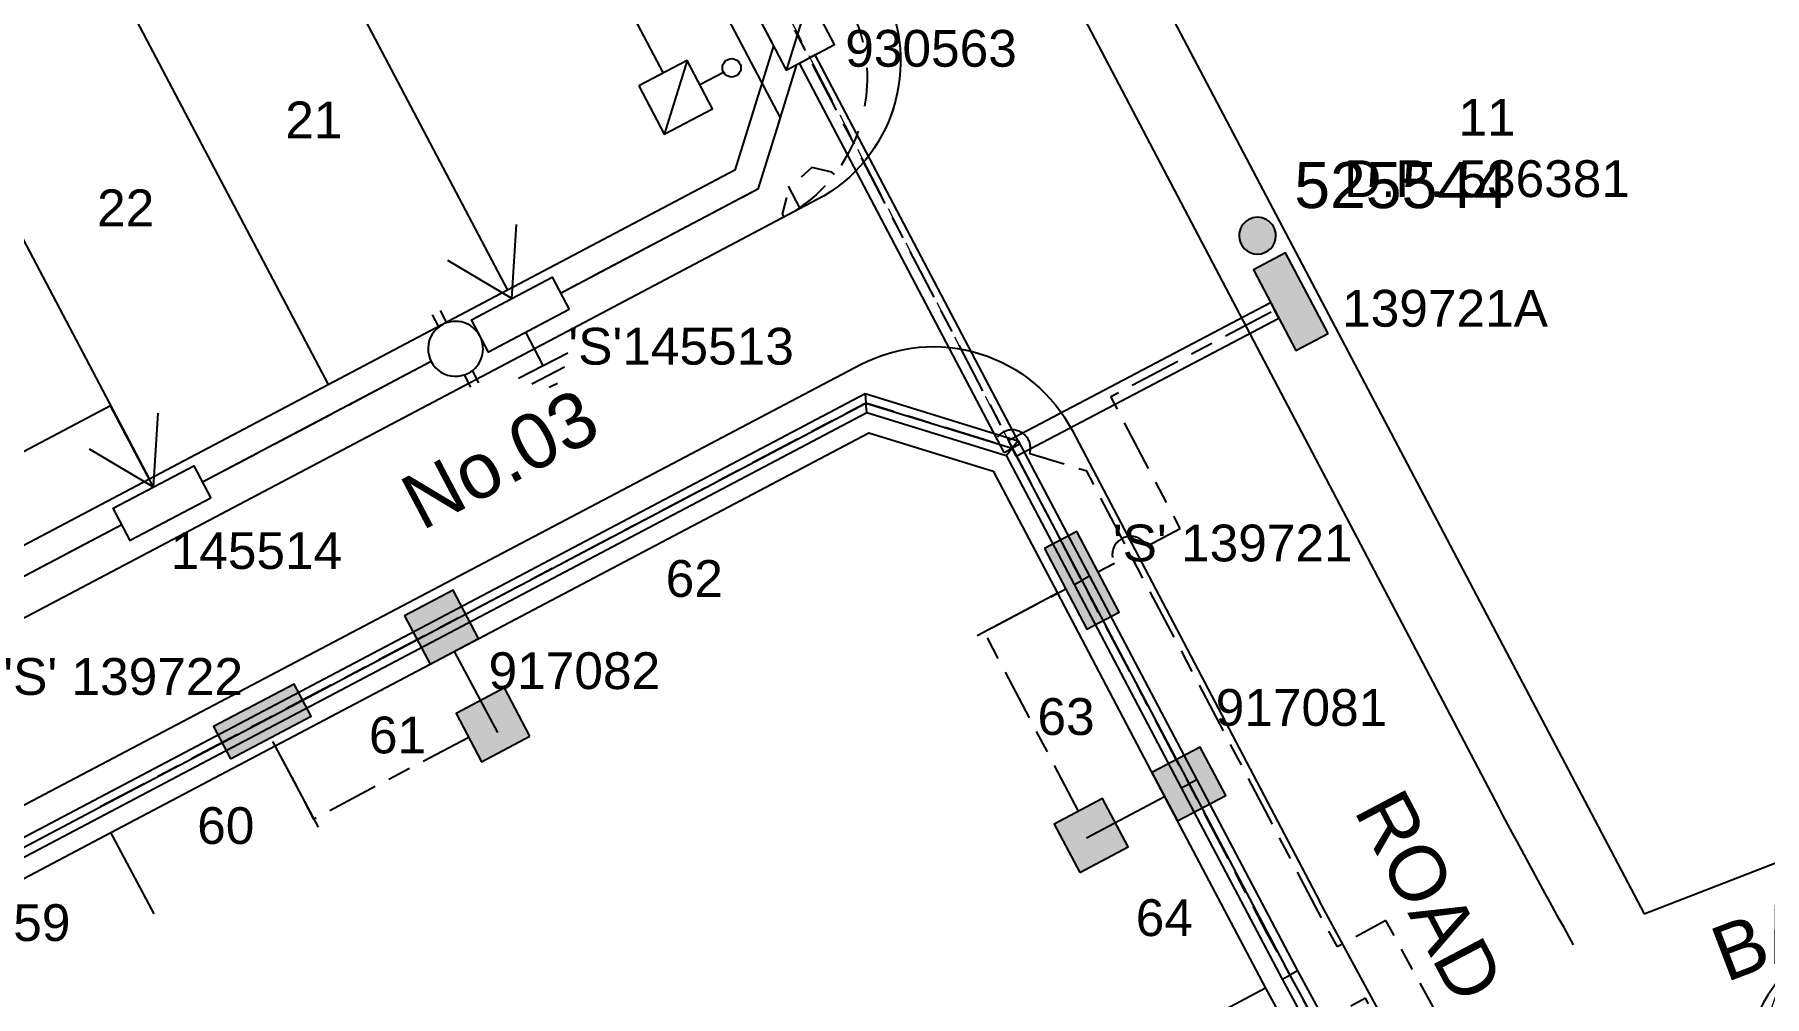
# Model space of a CAD drawing. Header units: metres. Extents: x 303535 to 303956, y 6270025 to 6270431.
# Drawn here: x 303813.1 to 303907, y 6270087.3 to 6270139.5 of the extents above; entities that cross this region are included whole.
import ezdxf
from ezdxf.enums import TextEntityAlignment as Align

# ---------------------------------------------------------------- set-up
doc = ezdxf.new("R2010")
doc.units = ezdxf.units.M
doc.header["$LTSCALE"] = 0.7
for name, pattern in [('Cable Exist OH', [1, 1, 0]), ('Cable Exist UG', [8.2, 4, -1.2, 1.8, -1.2]), ('Dash', [5, 3, -2]), ('IE Trench LV', [6.5, 5, -1.5])]:
    doc.linetypes.add(name, pattern=pattern)
doc.layers.get('0').update_dxf_attribs({"color": 6})
for name, color, linetype in [('_User Miscellaneous4', 7, 'Continuous'), ('_User Miscellaneous6', 7, 'Continuous'), ('_User Miscellaneous7', 150, 'Continuous'), ('_User Miscellaneous8', 7, 'Continuous'), ('_User Miscellaneous9', 8, 'Continuous'), ('_User_HV_Exist', 7, 'Continuous'), ('_User_LV_Exist', 7, 'Continuous'), ('Cadastre Developer_SP_NEW', 4, 'Continuous'), ('Cadastre Land Parcels_SP_EXT', 4, 'Continuous'), ('Cadastre Roads_SP_NEW', 8, 'Continuous'), ('Equip_LV_NEW', 5, 'Continuous'), ('Mains_LV_NEW_R6', 2, 'Continuous'), ('Mains_LV_NEW_T84', 2, 'Continuous'), ('Services_SP_NEW_UG', 2, 'Continuous'), ('SupportsOH_SP_TR_HV_LV_SL_EXT', 7, 'Continuous'), ('SupportsUG_SP_LV_EXT', 7, 'Continuous'), ('SupportsUG_SP_LV_NEW', 2, 'Continuous'), ('SupportsUG_SP_LV_SL_EXT', 7, 'Continuous'), ('SupportsUG_SP_LV_SL_NEW', 2, 'Continuous'), ('Trench_SP_NEW', 2, 'Continuous'), ('UG_Details_SP_MISC', 7, 'Continuous')]:
    doc.layers.add(name, color=color, linetype=linetype)
doc.layers.add('_User Miscellaneous5', color=7, linetype='Continuous', lineweight=35)
doc.layers.add('_User Notes', color=7, linetype='Continuous', plot=False)
doc.styles.add('ARIAL', font='arial.ttf', dxfattribs={"height": 2})
doc.styles.add('COLUMN_LABEL', font='arial.ttf')
doc.styles.add('POLE_LABEL', font='arial.ttf')
doc.styles.get("Standard").update_dxf_attribs({"font": 'arial.ttf'})
doc.styles.add('style1', font='iso3098b.shx')
doc.linetypes.add('Cable New UG', pattern='A,8,-1,["x",style1,S=3.5,R=0,X=0.35,Y=-1],-3.5', length=12.5)
doc.linetypes.add('Cable Z', pattern='A,8,-1,["Z",Standard,S=2.5,R=0,X=0.35,Y=-1.25],-3.5', length=12.5)

# ---------------------------------------------------------------- blocks, each defined once
blk = doc.blocks.new('*U53')
at = {"layer": '_User Miscellaneous7'}
blk.add_hatch(color=256, dxfattribs=at).paths.add_polyline_path([(-1.485, -7.485), (1.485, -7.485), (1.485, -4.515), (-1.485, -4.515)])
at = {"layer": '_User Miscellaneous8'}
blk.add_hatch(color=256, dxfattribs=at).paths.add_polyline_path([(-1.485, -1.485), (1.485, -1.485), (1.485, 1.485), (-1.485, 1.485)])
at = {"layer": '_User Miscellaneous7'}
blk.add_lwpolyline([(1.485, -7.485), (1.485, -4.515), (-1.485, -4.515), (-1.485, -7.485)], close=True, dxfattribs=at)
at = {"layer": '_User Miscellaneous8'}
blk.add_lwpolyline([(1.485, -1.485), (1.485, 1.485), (-1.485, 1.485), (-1.485, -1.485)], close=True, dxfattribs=at)
at = {"flags": 9}
for tag, style, p in [('STRUCTURE_PLANT_NUMBER', 'POLE_LABEL', (1.813, 0.031)), ('STREET_CODE', 'COLUMN_LABEL', (1.813, -0.2))]:
    blk.add_attdef(tag, text='', height=0.2, dxfattribs=dict(at, style=style)).set_placement(p, align=Align.MIDDLE_LEFT)
for tag, p in [('OWNED_BY', (1.813, -0.6)), ('STATE', (1.813, -0.8)), ('COLUMN_TYPE', (1.813, -0.4)), ('USAGE', (1.813, -1)), ('STREETNAME', (1.813, -1.6)), ('SUBURB', (1.813, -1.8)), ('LEGEND', (1.813, -1.2)), ('LOCATION', (1.813, -1.4)), ('NOTES', (1.813, -2))]:
    blk.add_attdef(tag, text='', height=0.2, dxfattribs=at).set_placement(p, align=Align.MIDDLE_LEFT)
at = {"flags": 1}
blk.add_attdef('Z', (1.813, -2.351), '', height=0.2, dxfattribs=at)
at = {"layer": '_User Miscellaneous6', "style": 'ARIAL', "flags": 8}
blk.add_attdef('ASSET_NUM', text='', height=2, dxfattribs=at).set_placement((2, 2), align=Align.MIDDLE_LEFT)
blk = doc.blocks.new('*U149')
at = {"layer": '_User Miscellaneous7', "lineweight": -3}
for points in [[(0, -4.515), (0, -3.065)], [(-1.485, -4.515), (1.5, -7.5)]]:
    blk.add_lwpolyline(points, dxfattribs=at)
blk.add_lwpolyline([(-1.485, -7.485), (1.485, -7.485), (1.485, -4.515), (-1.485, -4.515)], close=True, dxfattribs=at)
blk.add_circle((0, -2.565), 0.5, dxfattribs=at)
at = {"layer": '_User Miscellaneous8', "color": 2, "lineweight": -3}
blk.add_lwpolyline([(-1.485, 0), (1.485, 0), (1.485, 2.97), (-1.485, 2.97)], close=True, dxfattribs=at)
at = {"layer": '_User Miscellaneous9', "color": 2, "lineweight": -3}
blk.add_lwpolyline([(-1.485, 2.97), (1.5, -0.015)], dxfattribs=at)
at = {"style": 'POLE_LABEL', "flags": 9}
blk.add_attdef('STRUCTURE_PLANT_NUMBER', text='', height=0.2, dxfattribs=at).set_placement((1.641, 1.727), align=Align.MIDDLE_LEFT)
for tag, flags, p in [('STREET_CODE', 9, (1.641, 1.485)), ('OWNED_BY', 9, (1.641, 1.085)), ('OPERATED_BY', 9, (1.641, 0.885)), ('COLUMN_TYPE', 9, (1.641, 1.285)), ('STATE', 9, (1.641, 0.485)), ('USAGE', 9, (1.641, 0.285)), ('MAINTAINED_BY', 9, (1.641, 0.685)), ('LEGEND', 9, (1.641, 0.085)), ('SUBURB', 9, (1.641, -0.315)), ('STREETNAME', 9, (1.641, -0.515)), ('PARENT', 9, (1.641, -0.115)), ('LOCATION', 9, (1.641, -0.715)), ('NOTES', 9, (1.641, -0.915)), ('Z', 1, (1.641, -1.315)), ('LABEL_ALIGNMENT', 9, (1.641, -1.115))]:
    blk.add_attdef(tag, text='', height=0.2, dxfattribs=dict(flags=flags)).set_placement(p, align=Align.MIDDLE_LEFT)
at = {"layer": '_User Miscellaneous5', "style": 'ARIAL', "flags": 8}
blk.add_attdef('ASSET_NUM', text='', height=2, dxfattribs=at).set_placement((2, 3.485), align=Align.MIDDLE_LEFT)
blk = doc.blocks.new('PILLAR_EXT')
blk.add_hatch(color=256).paths.add_polyline_path([(-2.475, 2.49), (-2.475, 0.51), (2.475, 0.51), (2.475, 2.49)])
blk.add_lwpolyline([(-2.475, 0.51), (2.475, 0.51), (2.475, 2.49), (-2.475, 2.49)], close=True)
for tag, p, flags in [('OWNED_BY', (0, 1.3), 9), ('STATE', (0, 1.1), 9), ('SUPPORT_TYPE', (0, 0.9), 9), ('USAGE', (0, 0.7), 9), ('LEGEND', (0, 0.5), 9), ('LOCATION', (0, 0.3), 9), ('NOTES', (0, 0.1), 9), ('PARENT', (0, -0.1), 9), ('STREETNAME', (0, -0.3), 9), ('SUBURB', (0, -0.5), 1)]:
    blk.add_attdef(tag, p, '', height=0.2, dxfattribs=dict(flags=flags))
at = {"layer": '_User Miscellaneous6', "style": 'ARIAL', "flags": 8}
blk.add_attdef('ASSET_NUM', text='', height=2, dxfattribs=at).set_placement((1.5, 7.5), align=Align.TOP_LEFT)
blk = doc.blocks.new('*U63')
blk.add_hatch(color=256).paths.add_polyline_path([(2.49, 2.475), (0.51, 2.475), (0.51, -2.475), (2.49, -2.475)])
blk.add_lwpolyline([(0.51, 2.475), (0.51, -2.475), (2.49, -2.475), (2.49, 2.475)], close=True)
for tag, p, flags in [('OWNED_BY', (0, 1.3), 9), ('STATE', (0, 1.1), 9), ('SUPPORT_TYPE', (0, 0.9), 9), ('USAGE', (0, 0.7), 9), ('LEGEND', (0, 0.5), 9), ('LOCATION', (0, 0.3), 9), ('NOTES', (0, 0.1), 9), ('PARENT', (0, -0.1), 9), ('STREETNAME', (0, -0.3), 9), ('SUBURB', (0, -0.5), 1)]:
    blk.add_attdef(tag, p, '', height=0.2, dxfattribs=dict(flags=flags))
at = {"layer": '_User Miscellaneous6', "style": 'ARIAL', "flags": 8}
blk.add_attdef('ASSET_NUM', text='', height=2, dxfattribs=at).set_placement((1.5, 7.5), align=Align.TOP_LEFT)
blk = doc.blocks.new('*U64')
at = {"layer": '_User Miscellaneous7'}
blk.add_hatch(color=256, dxfattribs=at).paths.add_polyline_path([(-7.485, 1.484), (-7.485, -1.486), (-4.515, -1.486), (-4.515, 1.484)])
at = {"layer": '_User Miscellaneous8'}
blk.add_hatch(color=256, dxfattribs=at).paths.add_polyline_path([(-1.485, 1.485), (-1.485, -1.485), (1.485, -1.485), (1.485, 1.485)])
at = {"layer": '_User Miscellaneous7'}
blk.add_lwpolyline([(-7.485, -1.486), (-4.515, -1.486), (-4.515, 1.484), (-7.485, 1.484)], close=True, dxfattribs=at)
at = {"layer": '_User Miscellaneous8'}
blk.add_lwpolyline([(-1.485, -1.485), (1.485, -1.485), (1.485, 1.485), (-1.485, 1.485)], close=True, dxfattribs=at)
at = {"flags": 9}
for tag, style, p in [('STRUCTURE_PLANT_NUMBER', 'POLE_LABEL', (1.813, 0.031)), ('STREET_CODE', 'COLUMN_LABEL', (1.813, -0.2))]:
    blk.add_attdef(tag, text='', height=0.2, dxfattribs=dict(at, style=style)).set_placement(p, align=Align.MIDDLE_LEFT)
for tag, p in [('OWNED_BY', (1.813, -0.6)), ('STATE', (1.813, -0.8)), ('COLUMN_TYPE', (1.813, -0.4)), ('USAGE', (1.813, -1)), ('STREETNAME', (1.813, -1.6)), ('SUBURB', (1.813, -1.8)), ('LEGEND', (1.813, -1.2)), ('LOCATION', (1.813, -1.4)), ('NOTES', (1.813, -2))]:
    blk.add_attdef(tag, text='', height=0.2, dxfattribs=at).set_placement(p, align=Align.MIDDLE_LEFT)
at = {"flags": 1}
blk.add_attdef('Z', (1.813, -2.351), '', height=0.2, dxfattribs=at)
at = {"layer": '_User Miscellaneous6', "style": 'ARIAL', "flags": 8}
blk.add_attdef('ASSET_NUM', text='', height=2, dxfattribs=at).set_placement((2, 2), align=Align.MIDDLE_LEFT)
blk = doc.blocks.new('*U69')
blk.add_hatch(color=256).paths.add_polyline_path([(-2.491, -2.474), (-0.511, -2.475), (-0.509, 2.475), (-2.489, 2.476)])
blk.add_lwpolyline([(-0.511, -2.475), (-0.509, 2.475), (-2.489, 2.476), (-2.491, -2.474)], close=True)
for tag, p, flags in [('OWNED_BY', (0, 1.3), 9), ('STATE', (0, 1.1), 9), ('SUPPORT_TYPE', (0, 0.9), 9), ('USAGE', (0, 0.7), 9), ('LEGEND', (0, 0.5), 9), ('LOCATION', (0, 0.3), 9), ('NOTES', (0, 0.1), 9), ('PARENT', (0, -0.1), 9), ('STREETNAME', (0, -0.3), 9), ('SUBURB', (0, -0.5), 1)]:
    blk.add_attdef(tag, p, '', height=0.2, dxfattribs=dict(flags=flags))
at = {"layer": '_User Miscellaneous6', "style": 'ARIAL', "flags": 8}
blk.add_attdef('ASSET_NUM', text='', height=2, dxfattribs=at).set_placement((1.5, 7.5), align=Align.TOP_LEFT)
blk = doc.blocks.new('POLE_EXT')
blk.add_hatch(color=256).paths.add_polyline_path([(-1, 0, 1), (1, 0, 1)])
blk.add_lwpolyline([(-1, 0, 1), (1, 0, 1)], format="xyb", close=True)
for tag, height, flags, p in [('pNumber', 2.5, 8, (-17.84, 2.067)), ('OWNED_BY', 0.2, 9, (1.355, -0.4)), ('SPECIAL_USE', 0.2, 9, (1.355, -0.8)), ('STATE', 0.2, 9, (1.355, -1)), ('PARENT', 0.2, 9, (1.355, -0.6)), ('cLV', 0.2, 9, (1.355, -1.4)), ('hDepth', 0.2, 9, (1.355, -1.6)), ('hDia', 0.2, 9, (1.355, -1.8)), ('USAGE', 0.2, 9, (1.355, -1.2)), ('cHV', 0.2, 9, (1.355, -2)), ('LBRACKET', 0.2, 9, (1.355, -2.2)), ('LExisting', 0.2, 9, (1.355, -2.4)), ('LANTNUMBER', 0.2, 9, (1.355, -2.6)), ('LOther', 0.2, 9, (1.355, -2.8)), ('cLinedev', 0.2, 9, (1.355, -3.4)), ('pExisting', 0.2, 9, (1.355, -3.8)), ('LRemove', 0.2, 9, (1.355, -3)), ('LEGEND', 0.2, 9, (1.355, -3.2)), ('LOCATION', 0.2, 9, (1.355, -3.6)), ('pFooting', 0.2, 9, (1.355, -4.4)), ('pNew', 0.2, 9, (1.355, -4.6)), ('PFNUMBER', 0.2, 9, (1.355, -4)), ('NEWPFNUMBER', 0.2, 9, (1.355, -4.2)), ('pRelocate', 0.2, 9, (1.355, -5)), ('pRemove', 0.2, 9, (1.355, -5.2)), ('pReplace', 0.2, 9, (1.355, -5.4)), ('pStay', 0.2, 9, (1.355, -5.6)), ('cspan', 0.2, 9, (1.355, -6)), ('STREETNAME', 0.2, 9, (1.355, -6.2)), ('SUBURB', 0.2, 9, (1.355, -6.4)), ('pType', 0.2, 9, (1.355, -5.8)), ('NOTES', 0.2, 9, (1.355, -6.6)), ('OPERATED_BY', 0.2, 9, (1.355, -7.014)), ('MAINTAINED_BY', 0.2, 9, (1.355, -6.814))]:
    blk.add_attdef(tag, text='', height=height, dxfattribs=dict(flags=flags)).set_placement(p, align=Align.MIDDLE_LEFT)
at = {"style": 'POLE_LABEL', "flags": 9}
for tag, height, p in [('ASSET_NUM', 2.5, (2, 2)), ('STRUCTURE_PLANT_NUMBER', 0.2, (1.355, 0.028)), ('STREET_CODE', 0.2, (1.355, -0.2))]:
    blk.add_attdef(tag, text='', height=height, dxfattribs=at).set_placement(p, align=Align.MIDDLE_LEFT)
at = {"flags": 1}
blk.add_attdef('Z', (1.355, -7.328), '', height=0.2, dxfattribs=at)
blk = doc.blocks.new('*U48')
at = {"lineweight": -3}
blk.add_lwpolyline([(-2.475, 2.49), (2.475, 2.49), (2.475, 0.51), (-2.475, 0.51)], close=True, dxfattribs=at)
for tag, flags, p in [('STREET_CODE', 9, (1.5, 3.5)), ('OWNED_BY', 9, (1.5, 3.3)), ('OPERATED_BY', 9, (1.5, 3.1)), ('MAINTAINED_BY', 9, (1.5, 2.9)), ('STATE', 9, (1.5, 2.7)), ('SUPPORT_TYPE', 9, (1.5, 2.5)), ('USAGE', 9, (1.5, 2.3)), ('LEGEND', 9, (1.5, 2.1)), ('PARENT', 9, (1.5, 1.9)), ('Z', 1, (1.5, 0.9)), ('SUBURB', 9, (1.5, 1.7)), ('STREETNAME', 9, (1.5, 1.5)), ('LOCATION', 9, (1.5, 1.3)), ('NOTES', 9, (1.5, 1.1))]:
    blk.add_attdef(tag, text='', height=0.2, dxfattribs=dict(flags=flags)).set_placement(p, align=Align.MIDDLE_LEFT)
at = {"layer": '_User Miscellaneous4', "style": 'ARIAL', "flags": 8}
blk.add_attdef('ASSET_NUM', text='', height=2, dxfattribs=at).set_placement((2, 5.5), align=Align.MIDDLE_LEFT)
blk = doc.blocks.new('A$C1B2C29DD')
at = {"layer": 'Services_SP_NEW_UG', "color": 2, "flags": 128}
for points in [[(0, 0), (-2.1, 3.444)], [(0, 0), (2.1, 3.444)]]:
    blk.add_lwpolyline(points, dxfattribs=at)
blk = doc.blocks.new('Earth')
for p, q in [((0, -2.044), (0, 0)), ((-1.5, -2.044), (1.5, -2.044)), ((-1, -2.644), (1, -2.644)), ((-0.25, -3.244), (0.25, -3.244))]:
    blk.add_line(p, q)
blk = doc.blocks.new('*U150')
blk.add_wipeout([(-1.168, -0.568), (-1.275, -0.722), (-1.363, -0.888), (-1.429, -1.064), (-1.472, -1.246), (-1.492, -1.433), (-1.489, -1.62), (-1.462, -1.806), (-1.412, -1.987), (-1.34, -2.16), (-1.247, -2.323), (-1.134, -2.473), (-1.003, -2.607), (-0.857, -2.724), (-0.696, -2.822), (-0.525, -2.899), (-0.346, -2.953), (-0.161, -2.985), (0.026, -2.994), (0.213, -2.979), (0.397, -2.94), (0.574, -2.879), (0.743, -2.796), (0.899, -2.693), (1.042, -2.571), (1.168, -2.432), (1.275, -2.278), (1.363, -2.112), (1.429, -1.936), (1.472, -1.754), (1.492, -1.567), (1.489, -1.38), (1.462, -1.194), (1.412, -1.013), (1.34, -0.84), (1.247, -0.677), (1.134, -0.527), (1.003, -0.393), (0.857, -0.276), (0.696, -0.178), (0.525, -0.101), (0.346, -0.047), (0.161, -0.015), (-0.026, -0.006), (-0.213, -0.021), (-0.397, -0.06), (-0.574, -0.121), (-0.743, -0.204), (-0.899, -0.307), (-1.042, -0.429)])
for p, q in [((-1.473, -1.251), (-2.22, -1.251)), ((-1.473, -1.749), (-2.22, -1.749)), ((1.473, -1.251), (2.22, -1.251)), ((1.473, -1.749), (2.22, -1.749))]:
    blk.add_line(p, q)
blk.add_lwpolyline([(1.494, -1.5, 1), (-1.494, -1.5, 1)], format="xyb", close=True)
for tag, p, flags in [('Z', (0, 0), 1), ('ORIENTATION', (0, 0), 9), ('USAGE', (0, -0.2), 9), ('NOTES', (0, -0.4), 9)]:
    blk.add_attdef(tag, p, '', height=0.2, dxfattribs=dict(flags=flags))

msp = doc.modelspace()

# ---------------------------------------------------------------- linework, layer by layer
at = {"layer": '_User_HV_Exist', "color": 7, "linetype": 'Cable Exist UG', "lineweight": 0, "flags": 128}
msp.add_lwpolyline([(303847.136, 6270153.667), (303847.136, 6270153.667), (303853.819, 6270140.934), (303866.163, 6270117.055), (303869.949, 6270109.87), (303875.776, 6270098.811), (303881.252, 6270088.418), (303887.219, 6270077.468), (303889.406, 6270073.7), (303906.344, 6270083.533), (303909.037, 6270091.237), (303920.624, 6270095.707)], dxfattribs=at)
at = {"layer": '_User_LV_Exist', "color": 7, "linetype": 'Cable Exist UG', "flags": 128}
for points in [[(303860.885, 6270081.608), (303863.801, 6270083.144), (303871.388, 6270068.739), (303861.805, 6270063.692), (303869.642, 6270048.811), (303891.581, 6270060.492), (303894.533, 6270070.844), (303889.833, 6270078.939), (303885.354, 6270087.163), (303882.72, 6270085.728), (303880, 6270090.719), (303875.776, 6270098.811), (303869.949, 6270109.87), (303845.431, 6270156.906)], [(303873.488, 6270111.735), (303875.298, 6270112.688), (303871.516, 6270119.867), (303880.42, 6270124.559)], [(303865.208, 6270117.351), (303858.223, 6270119.513), (303835.157, 6270107.34), (303825.429, 6270102.206), (303816.621, 6270097.557)], [(303844.952, 6270073.221), (303842.033, 6270071.68), (303849.619, 6270057.275), (303859.188, 6270062.314), (303868.429, 6270044.767), (303894.116, 6270058.443), (303897.768, 6270071.248), (303892.448, 6270080.41), (303886.468, 6270091.389), (303883.834, 6270089.954), (303882.645, 6270092.136), (303878.43, 6270100.209), (303872.603, 6270111.268), (303870.215, 6270115.801), (303867.119, 6270116.759)], [(303870.825, 6270110.331), (303871.719, 6270110.802)], [(303869.776, 6270097.328), (303864.641, 6270107.073), (303869.073, 6270109.408)], [(303836.641, 6270101.339), (303828.23, 6270096.899), (303825.891, 6270101.33)]]:
    msp.add_lwpolyline(points, dxfattribs=at)
at = {"layer": '_User_LV_Exist', "color": 7, "linetype": 'Cable Exist UG'}
for centre, start, end in [((303866.163, 6270117.055), 342.80368, 162.80368), ((303872.603, 6270111.268), 27.78467, 207.78467)]:
    msp.add_arc(centre, 1, start, end, dxfattribs=at)
at = {"layer": 'Cadastre Developer_SP_NEW'}
for p, q in [((303826.164, 6270149.535), (303838.738, 6270125.642)), ((303816.436, 6270144.401), (303829.004, 6270120.519)), ((303806.696, 6270139.29), (303819.27, 6270115.396)), ((303868.622, 6270109.171), (303864.27, 6270106.854)), ((303835.857, 6270106.013), (303838.207, 6270101.6)), ((303828.479, 6270096.465), (303826.129, 6270100.879)), ((303874.449, 6270098.112), (303870.2, 6270095.85)), ((303819.546, 6270091.751), (303817.196, 6270096.165)), ((303879.93, 6270087.709), (303875.778, 6270085.499))]:
    msp.add_line(p, q, dxfattribs=at)
at = {"layer": 'Cadastre Developer_SP_NEW', "flags": 128}
msp.add_lwpolyline([(303714.536, 6270337.152, -0.077875), (303737.964, 6270345.193, -0.182963), (303741.861, 6270344.455, -0.127361), (303748.801, 6270337.219), (303799.622, 6270240.733), (303853.196, 6270138.929), (303851.103, 6270132.17), (303806.885, 6270108.829), (303800.135, 6270110.92), (303726.921, 6270250.044, 0.093335), (303707.141, 6270274.982, -0.093335), (303693.341, 6270292.381), (303681.837, 6270314.242), (303683.93, 6270321.001)], format="xyb", close=True, dxfattribs=at)
for points in [[(303805.441, 6270091.657), (303816.496, 6270097.492), (303825.429, 6270102.206), (303835.157, 6270107.34), (303858.223, 6270119.513), (303866.163, 6270117.055), (303869.949, 6270109.87), (303875.776, 6270098.811), (303881.252, 6270088.418), (303887.219, 6270077.468), (303891.298, 6270070.441), (303889.046, 6270062.54), (303865.638, 6270050.078), (303856.968, 6270045.462)], [(303806.141, 6270090.331), (303817.196, 6270096.165), (303826.129, 6270100.879), (303835.857, 6270106.013), (303858.373, 6270117.896), (303865.126, 6270115.806), (303868.622, 6270109.171), (303874.449, 6270098.112), (303879.93, 6270087.709), (303885.911, 6270076.732), (303889.681, 6270070.239), (303887.778, 6270063.565), (303864.933, 6270051.402), (303856.263, 6270046.786)]]:
    msp.add_lwpolyline(points, dxfattribs=at)
at = {"layer": 'Cadastre Land Parcels_SP_EXT', "linetype": 'Continuous'}
for p, q in [((303862.403, 6270164.139), (303900.502, 6270091.752)), ((303900.502, 6270091.752), (303918.621, 6270098.786))]:
    msp.add_line(p, q, dxfattribs=at)
at = {"layer": 'Cadastre Roads_SP_NEW', "flags": 128}
for points in [[(303896.668, 6270090.067, -0.007232), (303892.598, 6270097.551), (303769.016, 6270332.882)], [(303841.963, 6270123.387), (303808.338, 6270105.638, -0.414842), (303796.844, 6270109.203), (303723.799, 6270248.306, 0.093335), (303704.845, 6270272.246, -0.093335), (303690.256, 6270290.672), (303675.482, 6270318.806, -0.41384), (303679.047, 6270330.278)], [(303859.527, 6270142.244), (303859.127, 6270142.039, -0.41359), (303855.569, 6270130.57)], [(303697.285, 6270036.981), (303857.933, 6270121.599, -0.414578), (303869.419, 6270118.03), (303882.86, 6270092.437)], [(303857.876, 6270043.498), (303890.241, 6270060.915, 0.414578), (303893.694, 6270072.437), (303882.86, 6270092.437)]]:
    msp.add_lwpolyline(points, format="xyb", dxfattribs=at)
at = {"layer": 'Cadastre Roads_SP_NEW', "color": 8, "linetype": 'Dash', "flags": 128}
msp.add_lwpolyline([(303857.314, 6270141.082, -0.41359), (303853.757, 6270129.613, -0.405256)], format="xyb", dxfattribs=at)
for points in [[(303856.521, 6270131.941), (303856.37, 6270132.057), (303855.273, 6270132.312), (303854.049, 6270131.202), (303853.668, 6270129.781), (303853.757, 6270129.613)], [(303853.994, 6270131.307), (303854.612, 6270130.131)]]:
    msp.add_lwpolyline(points, dxfattribs=at)
at = {"layer": 'Cadastre Roads_SP_NEW', "flags": 128}
msp.add_lwpolyline([(303855.569, 6270130.57), (303841.963, 6270123.387)], dxfattribs=at)
at = {"layer": 'Cadastre Roads_SP_NEW'}
msp.add_arc((303914.313, 6270082.914), 8.35, 111.13555, 210.07988, dxfattribs=at)
at = {"layer": 'Mains_LV_NEW_R6', "color": 2, "linetype": 'Cable Z', "flags": 128}
for points in [[(303843.402, 6270158.635), (303837.641, 6270155.603), (303847.195, 6270137.449)], [(303819.508, 6270114.945), (303817.181, 6270119.352), (303806.435, 6270113.68), (303805.258, 6270114.044)]]:
    msp.add_lwpolyline(points, dxfattribs=at)
at = {"layer": 'Mains_LV_NEW_T84', "color": 2, "linetype": 'Cable New UG', "flags": 128}
for points in [[(303844.097, 6270157.315), (303842.318, 6270156.379), (303853.557, 6270135.023), (303852.352, 6270131.133), (303841.627, 6270125.472)], [(303817.793, 6270112.891), (303807.036, 6270107.212), (303799.097, 6270109.671), (303785.058, 6270136.349)], [(303837.249, 6270123.161), (303822.171, 6270115.202)]]:
    msp.add_lwpolyline(points, dxfattribs=at)
at = {"layer": 'Trench_SP_NEW', "linetype": 'IE Trench LV', "flags": 128}
for points in [[(303854.452, 6270137.911), (303852.352, 6270131.133), (303841.627, 6270125.472)], [(303837.249, 6270123.161), (303822.171, 6270115.202)], [(303817.793, 6270112.891), (303807.036, 6270107.212), (303800.263, 6270109.31)]]:
    msp.add_lwpolyline(points, dxfattribs=at)
at = {"layer": 'UG_Details_SP_MISC'}
for p, q in [((303854.603, 6270137.991), (303855.028, 6270138.214)), ((303865.738, 6270116.832), (303854.603, 6270137.991)), ((303855.453, 6270138.438), (303855.028, 6270138.214)), ((303866.588, 6270117.279), (303855.453, 6270138.438)), ((303865.94, 6270117.48), (303880.197, 6270124.984)), ((303880.197, 6270124.984), (303880.42, 6270124.559)), ((303866.387, 6270116.63), (303880.644, 6270124.134)), ((303880.644, 6270124.134), (303880.42, 6270124.559)), ((303698.053, 6270035.526), (303858.175, 6270120.03)), ((303858.175, 6270120.03), (303866.495, 6270117.455)), ((303858.175, 6270120.03), (303858.223, 6270119.513)), ((303858.271, 6270118.995), (303858.223, 6270119.513)), ((303698.501, 6270034.677), (303858.271, 6270118.995)), ((303858.271, 6270118.995), (303865.831, 6270116.655)), ((303865.94, 6270117.48), (303866.163, 6270117.055)), ((303866.495, 6270117.455), (303866.163, 6270117.055)), ((303866.495, 6270117.455), (303870.374, 6270110.094)), ((303865.738, 6270116.832), (303866.163, 6270117.055)), ((303865.831, 6270116.655), (303866.163, 6270117.055)), ((303865.831, 6270116.655), (303869.524, 6270109.646)), ((303866.588, 6270117.279), (303866.163, 6270117.055)), ((303866.387, 6270116.63), (303866.163, 6270117.055)), ((303869.524, 6270109.646), (303869.949, 6270109.87)), ((303870.374, 6270110.094), (303869.949, 6270109.87)), ((303870.374, 6270110.094), (303876.201, 6270099.035)), ((303869.524, 6270109.646), (303875.351, 6270098.587)), ((303875.351, 6270098.587), (303875.776, 6270098.811)), ((303875.351, 6270098.587), (303880.829, 6270088.191)), ((303876.201, 6270099.035), (303875.776, 6270098.811)), ((303876.201, 6270099.035), (303881.675, 6270088.644)), ((303880.829, 6270088.191), (303881.252, 6270088.418)), ((303880.829, 6270088.191), (303886.8, 6270077.232)), ((303881.675, 6270088.644), (303881.252, 6270088.418)), ((303881.675, 6270088.644), (303887.637, 6270077.703))]:
    msp.add_line(p, q, dxfattribs=at)

# ---------------------------------------------------------------- block references
at = {"layer": 'Equip_LV_NEW', "linetype": 'Cable Exist OH', "lineweight": 0, "rotation": 27.3686207265861}
msp.add_blockref('Earth', (303839.744, 6270123.364), dxfattribs=at)
at = {"layer": 'Services_SP_NEW_UG', "color": 2, "rotation": 27.78988485302945}
for p in [(303838.976, 6270125.191), (303819.508, 6270114.945)]:
    msp.add_blockref('A$C1B2C29DD', p, dxfattribs=at)
at = {"layer": 'SupportsOH_SP_TR_HV_LV_SL_EXT'}
ref = msp.add_blockref('POLE_EXT', (303879.492, 6270128.609), dxfattribs=dict(at, rotation=359.9250698527923))
ref.add_attrib('ASSET_NUM', '525544', dxfattribs={"layer": '_User Notes', "height": 2.5, "rotation": 359.99312, "style": 'POLE_LABEL'}).set_placement((303881.492, 6270129.359), align=Align.BOTTOM_LEFT)
at = {"layer": 'SupportsUG_SP_LV_EXT'}
ref = msp.add_blockref('*U69', (303882.624, 6270125.719), dxfattribs=dict(at, rotation=27.77712612631978))
ref.add_attrib('ASSET_NUM_001', '139721A', (303884.089, 6270123.664), dxfattribs={"layer": '_User Miscellaneous6', "height": 2, "style": 'ARIAL'})
ref = msp.add_blockref('*U63', (303868.622, 6270109.171), dxfattribs=dict(at, rotation=27.77712612631978))
ref.add_attrib('ASSET_NUM_001', "'S' 139721", (303871.633, 6270110.905), dxfattribs={"layer": '_User Miscellaneous6', "height": 2, "style": 'ARIAL'})
ref = msp.add_blockref('PILLAR_EXT', (303826.129, 6270100.879), dxfattribs=dict(at, rotation=27.77712612631978))
ref.add_attrib('ASSET_NUM_001', "'S' 139722", (303811.353, 6270103.648), dxfattribs={"layer": '_User Miscellaneous6', "height": 2, "style": 'ARIAL'})
at = {"layer": 'SupportsUG_SP_LV_NEW'}
ref = msp.add_blockref('*U48', (303838.738, 6270125.642), dxfattribs=dict(at, rotation=207.8277777960396))
ref.add_attrib('ASSET_NUM_001', "'S'145513", (303842.053, 6270121.601), dxfattribs={"layer": '_User Miscellaneous4', "height": 2, "style": 'ARIAL'})
ref = msp.add_blockref('*U48', (303819.27, 6270115.396), dxfattribs=dict(at, rotation=207.8277777960396))
ref.add_attrib('ASSET_NUM_001', '145514', (303820.446, 6270110.493), dxfattribs={"layer": '_User Miscellaneous4', "height": 2, "style": 'ARIAL'})
at = {"layer": 'SupportsUG_SP_LV_SL_EXT'}
ref = msp.add_blockref('*U53', (303835.165, 6270107.327), dxfattribs=dict(at, rotation=27.77712612587425))
ref.add_attrib('ASSET_NUM_001', '917082', (303837.718, 6270103.963), dxfattribs={"layer": '_User Miscellaneous6', "height": 2, "style": 'ARIAL'})
ref = msp.add_blockref('*U64', (303875.763, 6270098.804), dxfattribs=dict(at, rotation=27.77712612587425))
ref.add_attrib('ASSET_NUM_001', '917081', (303877.221, 6270101.965), dxfattribs={"layer": '_User Miscellaneous6', "height": 2, "style": 'ARIAL'})
at = {"layer": 'SupportsUG_SP_LV_SL_NEW', "ltscale": 0.5}
ref = msp.add_blockref('*U149', (303853.196, 6270138.929), dxfattribs=dict(at, rotation=297.7555555559815))
ref.add_attrib('ASSET_NUM_001', '930563', (303857.096, 6270137.795), dxfattribs={"layer": '_User Miscellaneous5', "height": 2, "style": 'ARIAL'})

# ---------------------------------------------------------------- texts
at = {"layer": 'Cadastre Developer_SP_NEW', "style": 'ARIAL'}
for s, p in [('21', (303826.673, 6270133.904)), ('22', (303816.449, 6270129.123)), ('62', (303847.341, 6270108.976)), ('63', (303867.54, 6270101.47)), ('61', (303831.219, 6270100.467)), ('60', (303821.888, 6270095.543)), ('59', (303811.894, 6270090.269)), ('64', (303872.88, 6270090.538))]:
    msp.add_text(s, height=2, dxfattribs=at).set_placement(p)
at = {"layer": 'Cadastre Developer_SP_NEW', "color": 4, "insert": (303891.963, 6270133.363), "char_height": 2, "attachment_point": 5, "style": 'ARIAL'}
msp.add_mtext('11\\PD.P. 536381', dxfattribs=at)
at = {"layer": 'Cadastre Roads_SP_NEW', "color": 2, "style": 'ARIAL'}
for s, rotation, p in [('No.03', 27.77703, (303834.084, 6270112.545)), ('BAYSWATER AVE.', 20.85559, (303904.943, 6270088.008)), ('ROAD', 297.77703, (303884.694, 6270097.37))]:
    msp.add_text(s, height=3, rotation=rotation, dxfattribs=at).set_placement(p)

# ---------------------------------------------------------------- next in the draw order: block references
at = {"layer": 'Equip_LV_NEW', "linetype": 'Cable Exist UG', "lineweight": 0, "ltscale": 0.5, "rotation": 297.8277778008738}
msp.add_blockref('*U150', (303837.25, 6270123.16), dxfattribs=at)

doc.saveas('drawing.dxf')
